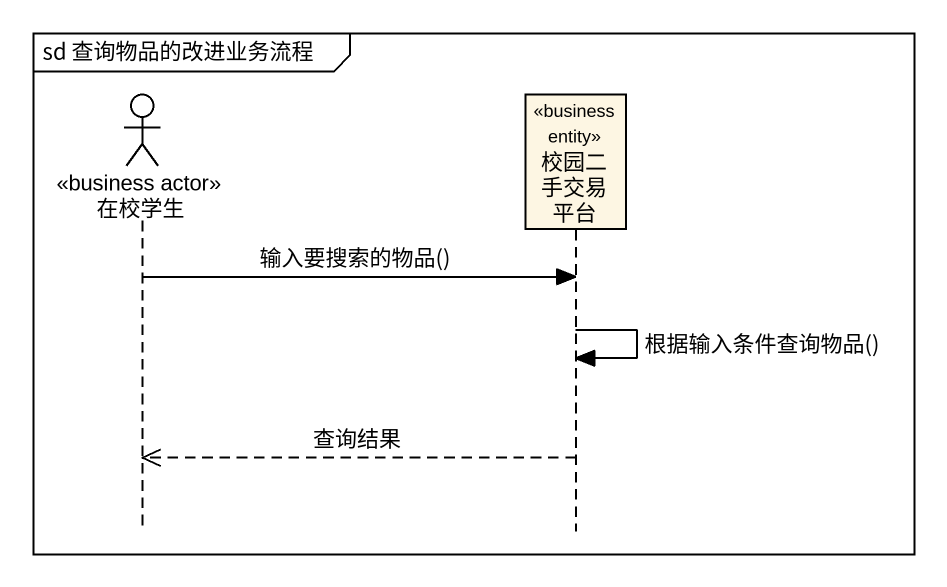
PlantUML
@startuml
mainframe sd 查询物品的改进业务流程
hide footbox
actor 在校学生 <<business actor>>
participant 校园二手交易平台 <<business entity>>

在校学生 -> 校园二手交易平台 : 输入要搜索的物品()
校园二手交易平台 -> 校园二手交易平台 : 根据输入条件查询物品()
校园二手交易平台 -->> 在校学生 : 查询结果
@enduml
